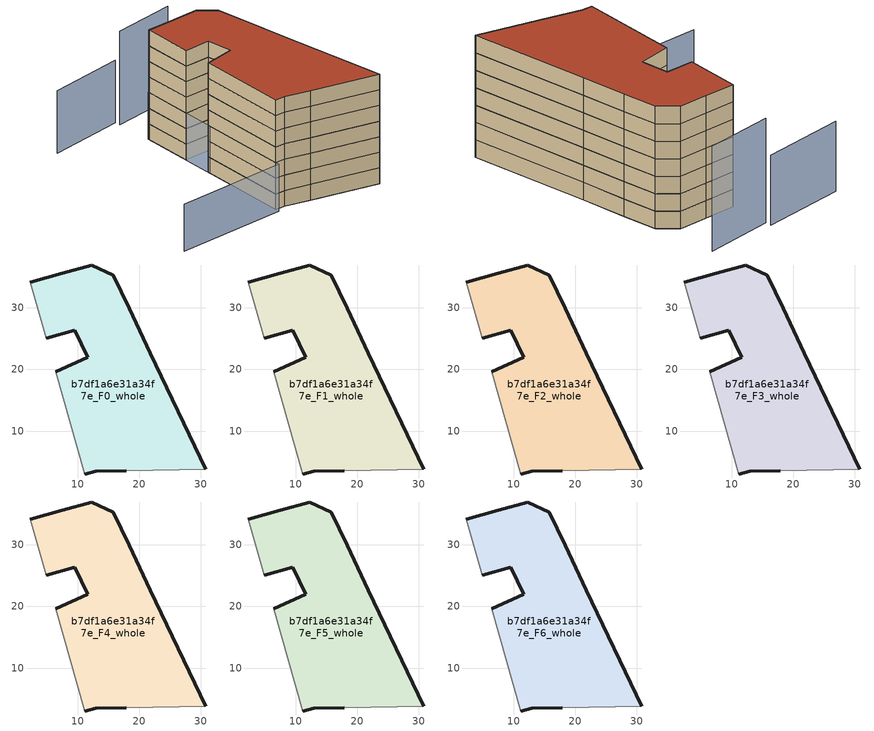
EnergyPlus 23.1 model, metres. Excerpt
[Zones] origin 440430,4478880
b7df1a6e31a34f7e_F0_whole
 floor ground (EU_floor_Construction): 30.82,3.78 21.79,22.61 18.37,29.95 15.78,35.31 12.32,36.94 7.49,35.58 2.27,34.14 4.89,25.03 9.56,26.33 11.6,21.98 6.44,19.61 11.14,3.03 12.92,3.49 17.9,3.53 z0
 wall outside (EU_wall_Construction): 6.44,19.61 11.6,21.98 9.56,26.33 4.89,25.03 / 2.27,34.14 7.49,35.58 12.32,36.94 15.78,35.31 18.37,29.95 21.79,22.61 30.82,3.78 / 17.9,3.53 12.92,3.49 11.14,3.03 z0:3
 wall adiabatic (EU_wall_Construction): 11.14,3.03 6.44,19.61 / 4.89,25.03 2.27,34.14 / 30.82,3.78 17.9,3.53 z0:3
b7df1a6e31a34f7e_F1_whole
 floor to b7df1a6e31a34f7e_F0_whole (EU_floor_Construction): 30.82,3.78 21.79,22.61 18.37,29.95 15.78,35.31 12.32,36.94 7.49,35.58 2.27,34.14 4.89,25.03 9.56,26.33 11.6,21.98 6.44,19.61 11.14,3.03 12.92,3.49 17.9,3.53 z3
 wall outside (EU_wall_Construction): 6.44,19.61 11.6,21.98 9.56,26.33 4.89,25.03 / 2.27,34.14 7.49,35.58 12.32,36.94 15.78,35.31 18.37,29.95 21.79,22.61 30.82,3.78 / 17.9,3.53 12.92,3.49 11.14,3.03 z3:6
 wall adiabatic (EU_wall_Construction): 11.14,3.03 6.44,19.61 / 4.89,25.03 2.27,34.14 / 30.82,3.78 17.9,3.53 z3:6
b7df1a6e31a34f7e_F2_whole
 floor to b7df1a6e31a34f7e_F1_whole (EU_floor_Construction): 30.82,3.78 21.79,22.61 18.37,29.95 15.78,35.31 12.32,36.94 7.49,35.58 2.27,34.14 4.89,25.03 9.56,26.33 11.6,21.98 6.44,19.61 11.14,3.03 12.92,3.49 17.9,3.53 z6
 wall outside (EU_wall_Construction): 6.44,19.61 11.6,21.98 9.56,26.33 4.89,25.03 / 2.27,34.14 7.49,35.58 12.32,36.94 15.78,35.31 18.37,29.95 21.79,22.61 30.82,3.78 / 17.9,3.53 12.92,3.49 11.14,3.03 z6:9
 wall adiabatic (EU_wall_Construction): 11.14,3.03 6.44,19.61 / 4.89,25.03 2.27,34.14 / 30.82,3.78 17.9,3.53 z6:9
b7df1a6e31a34f7e_F3_whole
 floor to b7df1a6e31a34f7e_F2_whole (EU_floor_Construction): 30.82,3.78 21.79,22.61 18.37,29.95 15.78,35.31 12.32,36.94 7.49,35.58 2.27,34.14 4.89,25.03 9.56,26.33 11.6,21.98 6.44,19.61 11.14,3.03 12.92,3.49 17.9,3.53 z9
 wall outside (EU_wall_Construction): 6.44,19.61 11.6,21.98 9.56,26.33 4.89,25.03 / 2.27,34.14 7.49,35.58 12.32,36.94 15.78,35.31 18.37,29.95 21.79,22.61 30.82,3.78 / 17.9,3.53 12.92,3.49 11.14,3.03 z9:12
 wall adiabatic (EU_wall_Construction): 11.14,3.03 6.44,19.61 / 4.89,25.03 2.27,34.14 / 30.82,3.78 17.9,3.53 z9:12
b7df1a6e31a34f7e_F4_whole
 floor to b7df1a6e31a34f7e_F3_whole (EU_floor_Construction): 30.82,3.78 21.79,22.61 18.37,29.95 15.78,35.31 12.32,36.94 7.49,35.58 2.27,34.14 4.89,25.03 9.56,26.33 11.6,21.98 6.44,19.61 11.14,3.03 12.92,3.49 17.9,3.53 z12
 wall outside (EU_wall_Construction): 6.44,19.61 11.6,21.98 9.56,26.33 4.89,25.03 / 2.27,34.14 7.49,35.58 12.32,36.94 15.78,35.31 18.37,29.95 21.79,22.61 30.82,3.78 / 17.9,3.53 12.92,3.49 11.14,3.03 z12:15
 wall adiabatic (EU_wall_Construction): 11.14,3.03 6.44,19.61 / 4.89,25.03 2.27,34.14 / 30.82,3.78 17.9,3.53 z12:15
b7df1a6e31a34f7e_F5_whole
 floor to b7df1a6e31a34f7e_F4_whole (EU_floor_Construction): 30.82,3.78 21.79,22.61 18.37,29.95 15.78,35.31 12.32,36.94 7.49,35.58 2.27,34.14 4.89,25.03 9.56,26.33 11.6,21.98 6.44,19.61 11.14,3.03 12.92,3.49 17.9,3.53 z15
 wall outside (EU_wall_Construction): 6.44,19.61 11.6,21.98 9.56,26.33 4.89,25.03 / 2.27,34.14 7.49,35.58 12.32,36.94 15.78,35.31 18.37,29.95 21.79,22.61 30.82,3.78 / 17.9,3.53 12.92,3.49 11.14,3.03 z15:18
 wall adiabatic (EU_wall_Construction): 11.14,3.03 6.44,19.61 / 4.89,25.03 2.27,34.14 / 30.82,3.78 17.9,3.53 z15:18
b7df1a6e31a34f7e_F6_whole
 floor to b7df1a6e31a34f7e_F5_whole (EU_floor_Construction): 30.82,3.78 21.79,22.61 18.37,29.95 15.78,35.31 12.32,36.94 7.49,35.58 2.27,34.14 4.89,25.03 9.56,26.33 11.6,21.98 6.44,19.61 11.14,3.03 12.92,3.49 17.9,3.53 z18
 wall outside (EU_wall_Construction): 6.44,19.61 11.6,21.98 9.56,26.33 4.89,25.03 / 2.27,34.14 7.49,35.58 12.32,36.94 15.78,35.31 18.37,29.95 21.79,22.61 30.82,3.78 / 17.9,3.53 12.92,3.49 11.14,3.03 z18:21
 wall adiabatic (EU_wall_Construction): 11.14,3.03 6.44,19.61 / 4.89,25.03 2.27,34.14 / 30.82,3.78 17.9,3.53 z18:21
 roof outside (EU_roof_Construction): 18.37,29.95 21.79,22.61 30.82,3.78 17.9,3.53 12.92,3.49 11.14,3.03 6.44,19.61 11.6,21.98 9.56,26.33 4.89,25.03 2.27,34.14 7.49,35.58 12.32,36.94 15.78,35.31 z21
shading: 2.25,34.28 11.37,2.36 / 11.37,2.36 -8.82,-3.41 z0:9; -0.4,41.73 -13.74,36.28 z0:12; 10.95,45.23 -0.01,40.74 z0:18
[Building]
EU S2 Campaign: North Axis=0; Terrain=City; Solar Distribution=FullExterior
[Site:Location]
Madrid: Latitude=40.5; Longitude=-3.5; Time Zone=1; Elevation=609
[SizingPeriod:WeatherFileDays]
AnnualSizingPeriod: Begin Month=1; Begin Day of Month=1; End Month=12; End Day of Month=31; Day of Week for Start Day=Monday; Use Weather File Daylight Saving Period=No; Use Weather File Rain and Snow Indicators=No
[MATERIAL]
EU_InternalMass_Material: Roughness=MediumRough; Thickness=0.1; Conductivity=1; Density=1800; Specific Heat=900; Thermal Absorptance=0.9; Solar Absorptance=0.7; Visible Absorptance=0.7
[MATERIAL:NOMASS] Roughness=MediumRough; Thermal Absorptance=0.9; Solar Absorptance=0.7; Visible Absorptance=0.7
Name | Thermal Resistance
EU_wall_NoMass | 0.609216
EU_roof_NoMass | 0.513268
EU_floor_NoMass | 0.568163
[CONSTRUCTION]
EU_wall_Construction: EU_wall_NoMass
EU_roof_Construction: EU_roof_NoMass
EU_floor_Construction: EU_floor_NoMass
EU_InternalMass_Construction: EU_InternalMass_Material
[ZONE] Type=1; Multiplier=1; Ceiling Height=autocalculate; Volume=1537.24; Floor Area=autocalculate; Part of Total Floor Area=Yes
b7df1a6e31a34f7e_F0_whole; b7df1a6e31a34f7e_F1_whole; b7df1a6e31a34f7e_F2_whole; b7df1a6e31a34f7e_F3_whole; b7df1a6e31a34f7e_F4_whole; b7df1a6e31a34f7e_F5_whole; b7df1a6e31a34f7e_F6_whole
[INTERNALMASS] Construction=EU_InternalMass_Construction; Surface Area=488.035
Name | Zone or ZoneList
b7df1a6e31a34f7e_F0_whole_EU_InternalMass | b7df1a6e31a34f7e_F0_whole
b7df1a6e31a34f7e_F1_whole_EU_InternalMass | b7df1a6e31a34f7e_F1_whole
b7df1a6e31a34f7e_F2_whole_EU_InternalMass | b7df1a6e31a34f7e_F2_whole
b7df1a6e31a34f7e_F3_whole_EU_InternalMass | b7df1a6e31a34f7e_F3_whole
b7df1a6e31a34f7e_F4_whole_EU_InternalMass | b7df1a6e31a34f7e_F4_whole
b7df1a6e31a34f7e_F5_whole_EU_InternalMass | b7df1a6e31a34f7e_F5_whole
b7df1a6e31a34f7e_F6_whole_EU_InternalMass | b7df1a6e31a34f7e_F6_whole
[OTHEREQUIPMENT] Fuel Type=Electricity; Design Level Calculation Method=Watts/Area; Power per Zone Floor Area=1; Fraction Latent=0; Fraction Radiant=0; Fraction Lost=0; Carbon Dioxide Generation Rate=0; EndUse Subcategory=EU_Step8_InternalGains
Name | Zone or ZoneList or Space or SpaceList | Schedule
EU_Step8_InternalGain_b7df1a6e31a34f7e_F0_whole_f000 | b7df1a6e31a34f7e_F0_whole | EU_Step8_GainSchedule_b7df1a6e31a34f7e_F0_whole_f000
EU_Step8_InternalGain_b7df1a6e31a34f7e_F1_whole_f000 | b7df1a6e31a34f7e_F1_whole | EU_Step8_GainSchedule_b7df1a6e31a34f7e_F1_whole_f000
EU_Step8_InternalGain_b7df1a6e31a34f7e_F2_whole_f000 | b7df1a6e31a34f7e_F2_whole | EU_Step8_GainSchedule_b7df1a6e31a34f7e_F2_whole_f000
EU_Step8_InternalGain_b7df1a6e31a34f7e_F3_whole_f000 | b7df1a6e31a34f7e_F3_whole | EU_Step8_GainSchedule_b7df1a6e31a34f7e_F3_whole_f000
EU_Step8_InternalGain_b7df1a6e31a34f7e_F4_whole_f000 | b7df1a6e31a34f7e_F4_whole | EU_Step8_GainSchedule_b7df1a6e31a34f7e_F4_whole_f000
EU_Step8_InternalGain_b7df1a6e31a34f7e_F5_whole_f000 | b7df1a6e31a34f7e_F5_whole | EU_Step8_GainSchedule_b7df1a6e31a34f7e_F5_whole_f000
EU_Step8_InternalGain_b7df1a6e31a34f7e_F6_whole_f000 | b7df1a6e31a34f7e_F6_whole | EU_Step8_GainSchedule_b7df1a6e31a34f7e_F6_whole_f000
[ZONEVENTILATION:DESIGNFLOWRATE] Schedule=EU_AlwaysOn; Design Flow Rate Calculation Method=AirChanges/Hour; Air Changes per Hour=0.752966; Ventilation Type=Natural; Fan Pressure Rise=0; Fan Total Efficiency=1; Constant Term Coefficient=1; Temperature Term Coefficient=0; Velocity Term Coefficient=0; Velocity Squared Term Coefficient=0; Minimum Indoor Temperature=-100; Maximum Indoor Temperature=100; Delta Temperature=-100; Minimum Outdoor Temperature=-100; Maximum Outdoor Temperature=100; Maximum Wind Speed=40
Name | Zone or ZoneList or Space or SpaceList
EU_ConstantAir_b7df1a6e31a34f7e_F0_whole | b7df1a6e31a34f7e_F0_whole
EU_ConstantAir_b7df1a6e31a34f7e_F1_whole | b7df1a6e31a34f7e_F1_whole
EU_ConstantAir_b7df1a6e31a34f7e_F2_whole | b7df1a6e31a34f7e_F2_whole
EU_ConstantAir_b7df1a6e31a34f7e_F3_whole | b7df1a6e31a34f7e_F3_whole
EU_ConstantAir_b7df1a6e31a34f7e_F4_whole | b7df1a6e31a34f7e_F4_whole
EU_ConstantAir_b7df1a6e31a34f7e_F5_whole | b7df1a6e31a34f7e_F5_whole
EU_ConstantAir_b7df1a6e31a34f7e_F6_whole | b7df1a6e31a34f7e_F6_whole
[HVACTEMPLATE:THERMOSTAT] Constant Heating Setpoint=20; Constant Cooling Setpoint=50
EU_HeatOnly_b7df1a6e31a34f7e_F0_whole; EU_HeatOnly_b7df1a6e31a34f7e_F1_whole; EU_HeatOnly_b7df1a6e31a34f7e_F2_whole; EU_HeatOnly_b7df1a6e31a34f7e_F3_whole; EU_HeatOnly_b7df1a6e31a34f7e_F4_whole; EU_HeatOnly_b7df1a6e31a34f7e_F5_whole; EU_HeatOnly_b7df1a6e31a34f7e_F6_whole
[HVACTEMPLATE:ZONE:IDEALLOADSAIRSYSTEM] System Availability Schedule=EU_AlwaysOn; Maximum Heating Supply Air Temperature=50; Minimum Cooling Supply Air Temperature=13; Maximum Heating Supply Air Humidity Ratio=0.0156; Minimum Cooling Supply Air Humidity Ratio=0.0077; Heating Limit=NoLimit; Cooling Limit=NoLimit; Heating Availability Schedule=EU_AlwaysOn; Cooling Availability Schedule=EU_CoolingOff; Dehumidification Control Type=ConstantSensibleHeatRatio; Cooling Sensible Heat Ratio=0.7; Dehumidification Setpoint=60; Humidification Control Type=None; Humidification Setpoint=30; Outdoor Air Method=None; Outdoor Air Flow Rate per Person=0.00944; Outdoor Air Flow Rate per Zone Floor Area=0; Outdoor Air Flow Rate per Zone=0; Demand Controlled Ventilation Type=None; Outdoor Air Economizer Type=NoEconomizer; Heat Recovery Type=None; Sensible Heat Recovery Effectiveness=0.7; Latent Heat Recovery Effectiveness=0.65
Name | Template Thermostat
b7df1a6e31a34f7e_F0_whole | EU_HeatOnly_b7df1a6e31a34f7e_F0_whole
b7df1a6e31a34f7e_F1_whole | EU_HeatOnly_b7df1a6e31a34f7e_F1_whole
b7df1a6e31a34f7e_F2_whole | EU_HeatOnly_b7df1a6e31a34f7e_F2_whole
b7df1a6e31a34f7e_F3_whole | EU_HeatOnly_b7df1a6e31a34f7e_F3_whole
b7df1a6e31a34f7e_F4_whole | EU_HeatOnly_b7df1a6e31a34f7e_F4_whole
b7df1a6e31a34f7e_F5_whole | EU_HeatOnly_b7df1a6e31a34f7e_F5_whole
b7df1a6e31a34f7e_F6_whole | EU_HeatOnly_b7df1a6e31a34f7e_F6_whole
[SIZING:ZONE] Zone Cooling Design Supply Air Temperature Input Method=SupplyAirTemperature; Zone Cooling Design Supply Air Temperature=13; Zone Heating Design Supply Air Temperature Input Method=SupplyAirTemperature; Zone Heating Design Supply Air Temperature=50; Zone Cooling Design Supply Air Humidity Ratio=0.008; Zone Heating Design Supply Air Humidity Ratio=0.008; Cooling Design Air Flow Method=DesignDay; Cooling Design Air Flow Rate=0; Cooling Minimum Air Flow per Zone Floor Area=0.000762; Cooling Minimum Air Flow=0; Cooling Minimum Air Flow Fraction=0.2; Heating Design Air Flow Method=DesignDay; Heating Design Air Flow Rate=0; Heating Maximum Air Flow per Zone Floor Area=0.002032; Heating Maximum Air Flow=0.141576; Heating Maximum Air Flow Fraction=0.3; Account for Dedicated Outdoor Air System=No; Dedicated Outdoor Air System Control Strategy=NeutralSupplyAir; Dedicated Outdoor Air Low Setpoint Temperature for Design=autosize; Dedicated Outdoor Air High Setpoint Temperature for Design=autosize; Zone Load Sizing Method=Sensible Load Only No Latent Load; Zone Latent Cooling Design Supply Air Humidity Ratio Input Method=HumidityRatioDifference; Zone Cooling Design Supply Air Humidity Ratio Difference=0.005; Zone Latent Heating Design Supply Air Humidity Ratio Input Method=HumidityRatioDifference; Zone Humidification Design Supply Air Humidity Ratio Difference=0.005
b7df1a6e31a34f7e_F0_whole; b7df1a6e31a34f7e_F1_whole; b7df1a6e31a34f7e_F2_whole; b7df1a6e31a34f7e_F3_whole; b7df1a6e31a34f7e_F4_whole; b7df1a6e31a34f7e_F5_whole; b7df1a6e31a34f7e_F6_whole
[SCHEDULE:CONSTANT]
Name | Hourly Value
EU_AlwaysOn | 1
EU_CoolingOff | 0
[SCHEDULE:FILE] Column Number=1; Rows to Skip at Top=0; Number of Hours of Data=8760; Column Separator=Comma; Interpolate to Timestep=No; Minutes per Item=60; Adjust Schedule for Daylight Savings=Yes
Name | File
EU_Step8_GainSchedule_b7df1a6e31a34f7e_F0_whole_f000 | ../../schedules/b7df1a6e31a34f7e/b7df1a6e31a34f7e_F0_whole_f000_gain.csv
EU_Step8_GainSchedule_b7df1a6e31a34f7e_F1_whole_f000 | ../../schedules/b7df1a6e31a34f7e/b7df1a6e31a34f7e_F1_whole_f000_gain.csv
EU_Step8_GainSchedule_b7df1a6e31a34f7e_F2_whole_f000 | ../../schedules/b7df1a6e31a34f7e/b7df1a6e31a34f7e_F2_whole_f000_gain.csv
EU_Step8_GainSchedule_b7df1a6e31a34f7e_F3_whole_f000 | ../../schedules/b7df1a6e31a34f7e/b7df1a6e31a34f7e_F3_whole_f000_gain.csv
EU_Step8_GainSchedule_b7df1a6e31a34f7e_F4_whole_f000 | ../../schedules/b7df1a6e31a34f7e/b7df1a6e31a34f7e_F4_whole_f000_gain.csv
EU_Step8_GainSchedule_b7df1a6e31a34f7e_F5_whole_f000 | ../../schedules/b7df1a6e31a34f7e/b7df1a6e31a34f7e_F5_whole_f000_gain.csv
EU_Step8_GainSchedule_b7df1a6e31a34f7e_F6_whole_f000 | ../../schedules/b7df1a6e31a34f7e/b7df1a6e31a34f7e_F6_whole_f000_gain.csv
